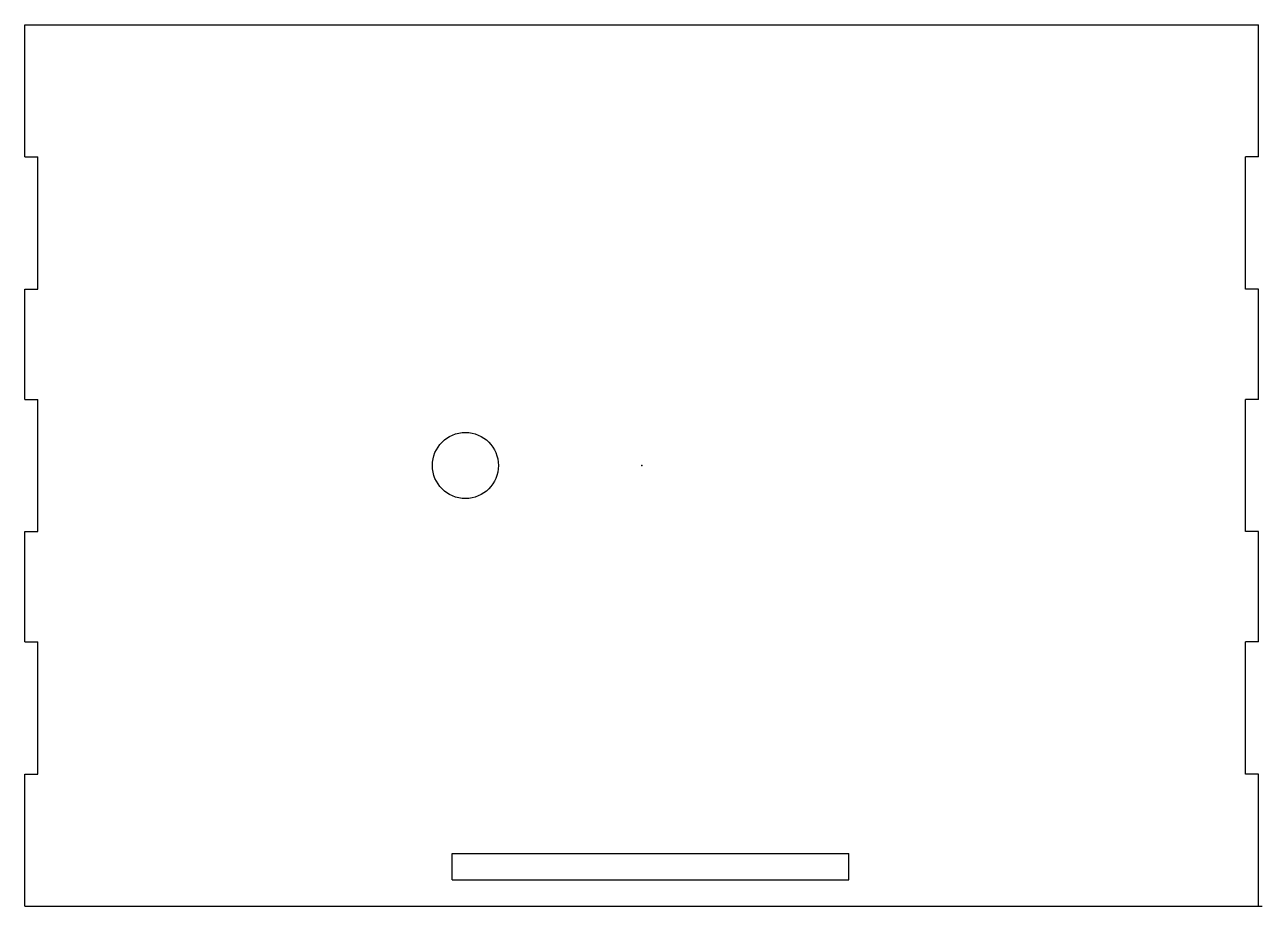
# Model space of a CAD drawing. Header units: millimetres. Extents: x 9 to 290, y 4 to 204.
import ezdxf

# ---------------------------------------------------------------- set-up
doc = ezdxf.new("R2010")
doc.units = ezdxf.units.MM
doc.header["$PDSIZE"] = -1

msp = doc.modelspace()

# ---------------------------------------------------------------- linework, layer by layer
at = {"color": 7, "linetype": 'Continuous'}
for p, q in [((9.4, 204.21), (289.4, 204.21)), ((9.4, 174.21), (9.4, 204.21)), ((289.4, 174.21), (289.4, 204.21)), ((9.4, 174.21), (12.4, 174.21)), ((12.4, 144.21), (12.4, 174.21)), ((289.4, 174.21), (286.4, 174.21)), ((286.4, 144.21), (286.4, 174.21)), ((9.4, 144.21), (12.4, 144.21)), ((9.4, 119.21), (9.4, 144.21)), ((289.4, 144.21), (286.4, 144.21)), ((289.4, 119.21), (289.4, 144.21)), ((9.4, 119.21), (12.4, 119.21)), ((12.4, 89.21), (12.4, 119.21)), ((289.4, 119.21), (286.4, 119.21)), ((286.4, 89.21), (286.4, 119.21)), ((9.4, 89.21), (12.4, 89.21)), ((9.4, 64.21), (9.4, 89.21)), ((289.4, 89.21), (286.4, 89.21)), ((289.4, 64.21), (289.4, 89.21)), ((9.4, 64.21), (12.4, 64.21)), ((12.4, 34.21), (12.4, 64.21)), ((286.4, 34.21), (286.4, 64.21)), ((289.4, 64.21), (286.4, 64.21)), ((9.4, 4.21), (9.4, 34.21)), ((9.4, 34.21), (12.4, 34.21)), ((289.4, 34.21), (286.4, 34.21)), ((289.4, 4.21), (289.4, 34.21)), ((106.4, 10.21), (106.4, 16.21)), ((106.4, 16.21), (196.4, 16.21)), ((196.4, 10.21), (196.4, 16.21)), ((106.4, 10.21), (196.4, 10.21)), ((9.4, 4.21), (290.23, 4.21))]:
    msp.add_line(p, q, dxfattribs=at)
msp.add_circle((109.4, 104.21), 7.5, dxfattribs=at)
msp.add_point((149.4, 104.21), dxfattribs=at)

doc.saveas('drawing.dxf')
